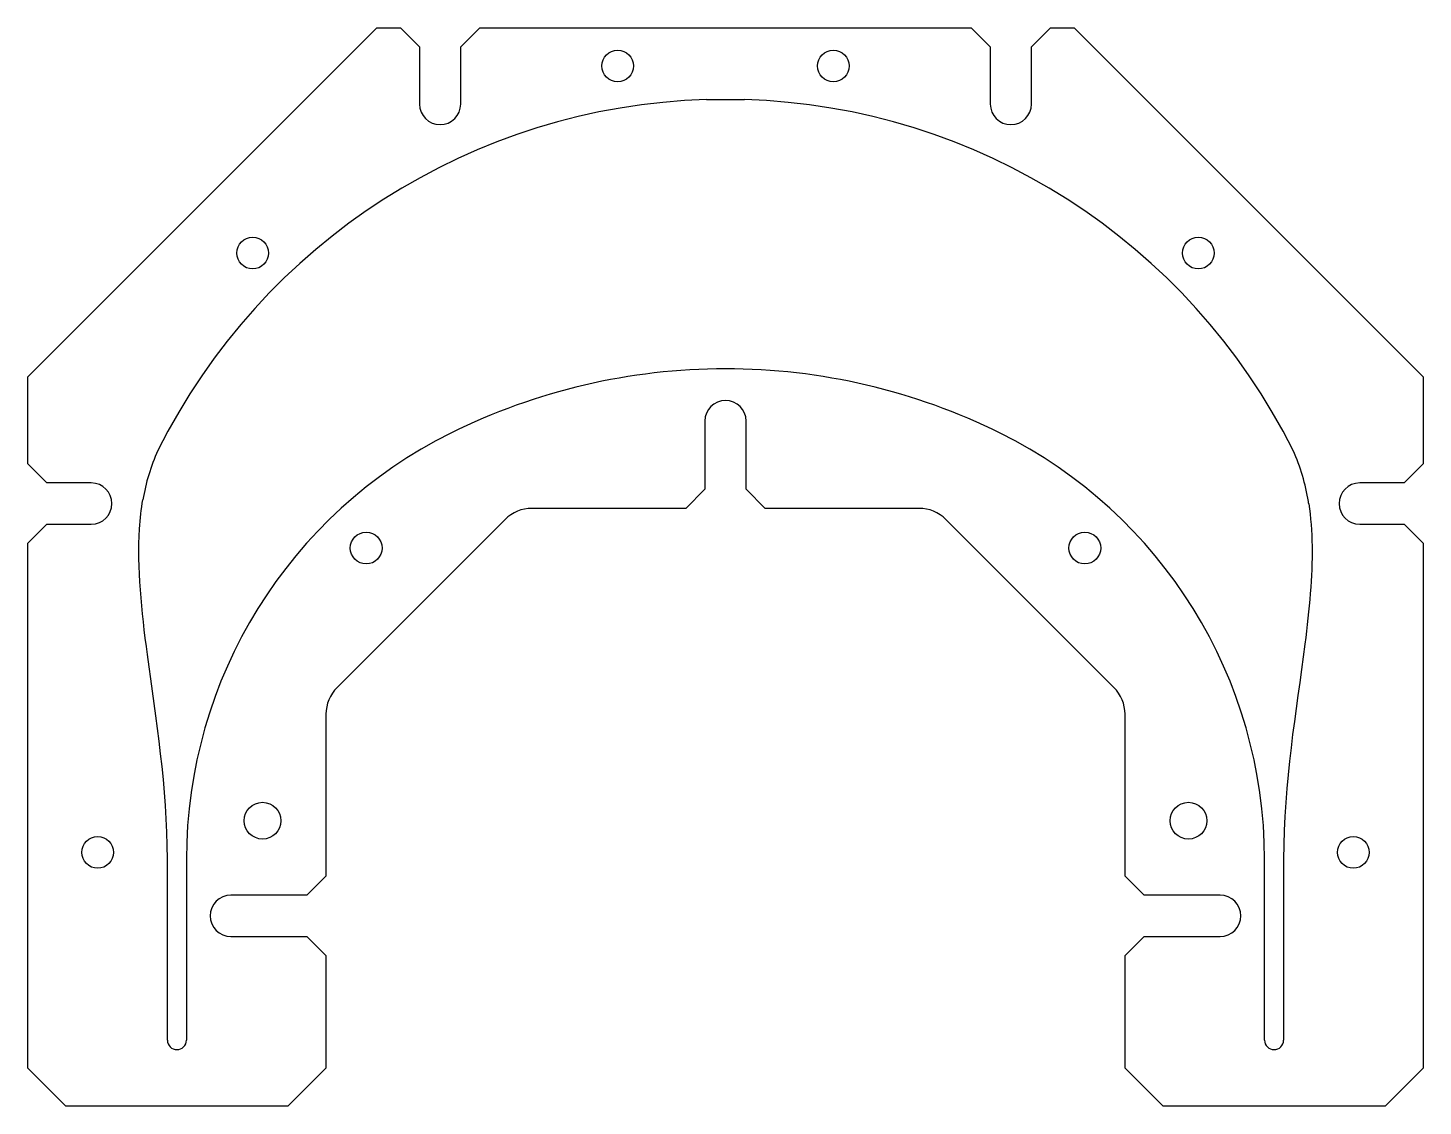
# Model space of a CAD drawing. Header units: millimetres. Extents: x -110 to 110, y -90 to 80.
import ezdxf

# ---------------------------------------------------------------- set-up
doc = ezdxf.new("R2010")
doc.units = ezdxf.units.MM
doc.layers.get('0').update_dxf_attribs({"linetype": 'CONTINUOUS'})

msp = doc.modelspace()

# ---------------------------------------------------------------- linework, layer by layer
for p, q in [((-3, 68.71), (3, 68.71)), ((-88, -66.59), (-88, -51.09)), ((-85, -51.09), (-85, -79.6)), ((85, -79.6), (85, -51.09)), ((88, -51.09), (88, -79.6)), ((-88, -73.59), (-88, -66.59)), ((-88, -79.6), (-88, -73.59))]:
    msp.add_line(p, q)
msp.add_lwpolyline([(-38.75, 80), (38.75, 80), (41.75, 77), (41.75, 68, 1), (48.25, 68), (48.25, 77), (51.25, 80), (55, 80), (110, 25), (110, 11.25), (107, 8.25), (100, 8.25, 1), (100, 1.75), (107, 1.75), (110, -1.25), (110, -69.49), (110, -70.69), (110, -84), (104, -90), (69, -90), (63, -84), (63, -66.25), (66, -63.25), (78, -63.25, 1), (78, -56.75), (66, -56.75), (63, -53.75), (63, -28.23, 0.198912), (61.24, -23.99), (34.76, 2.5, 0.198912), (30.51, 4.25), (6.25, 4.25), (3.25, 7.25), (3.25, 18, 1), (-3.25, 18), (-3.25, 7.25), (-6.25, 4.25), (-30.51, 4.25, 0.198912), (-34.76, 2.5), (-61.24, -23.99, 0.198912), (-63, -28.23), (-63, -53.75), (-66, -56.75), (-78, -56.75, 1), (-78, -63.25), (-66, -63.25), (-63, -66.25), (-63, -84), (-69, -90), (-104, -90), (-110, -84), (-110, -70.69), (-110, -69.49), (-110, -1.25), (-107, 1.75), (-100, 1.75, 1), (-100, 8.25), (-107, 8.25), (-110, 11.25), (-110, 25), (-55, 80), (-51.25, 80), (-48.25, 77), (-48.25, 68, 1), (-41.75, 68), (-41.75, 77)], format="xyb", close=True)
for centre, radius in [((-17, 74), 2.5), ((17, 74), 2.5), ((-74.55, 44.5), 2.5), ((74.55, 44.5), 2.5), ((-56.66, -2.02), 2.5), ((56.66, -2.02), 2.5), ((-73, -45), 2.9), ((73, -45), 2.9), ((-99, -50), 2.5), ((99, -50), 2.5)]:
    msp.add_circle(centre, radius)
for centre, radius, start, end in [((0, -31.25), 100, 91.719, 153.5094), ((0, -31.25), 100, 26.4906, 88.281), ((0, -71.25), 97.5, 90.0028, 116.3878), ((0, -71.25), 97.5, 63.6122, 90.0031), ((-10, -51.09), 75, 116.3878, 180), ((10, -51.09), 75, 0, 63.6122), ((-10, -51.09), 78, 179.9972, 180), ((10, -51.09), 78, 0, 0.0028), ((-86.5, -79.6), 1.5, 180, 360), ((86.5, -79.6), 1.5, -180, 0)]:
    msp.add_arc(centre, radius, start, end)
msp.add_open_spline([(-89.5, 13.36), (-90.66, 10.88), (-91.41, 8.25), (-91.87, 5.6)], degree=3)
for points, knots in [([(91.97, 4.95), (91.95, 5.07), (91.93, 5.2), (91.47, 8.06), (90.7, 10.8), (89.5, 13.36)], [-0.8365902, -0.8365902, -0.8365902, -0.8365902, -0.8003435, -0.8003435, 0, 0, 0, 0]), ([(-88, -51.09), (-88, -39.53), (-89.81, -29), (-92.07, -11.87), (-92.77, -5.1), (-92.29, 2.61), (-92.12, 4.14), (-91.87, 5.6)], [-5.015931, -5.015931, -5.015931, -5.015931, -2.639819, -2.639819, -1.021459, -1.021459, -0.601234, -0.601234, -0.601234, -0.601234]), ([(91.97, 4.95), (92.29, 2.87), (92.46, 0.65), (92.55, -6.51), (92.06, -11.63), (90.01, -27.84), (88, -38.81), (88, -51.09)], [-6.536569, -6.536569, -6.536569, -6.536569, -5.585671, -5.585671, -3.682164, -3.682164, 0, 0, 0, 0])]:
    msp.add_open_spline(points, degree=3, knots=knots)

doc.saveas('drawing.dxf')
